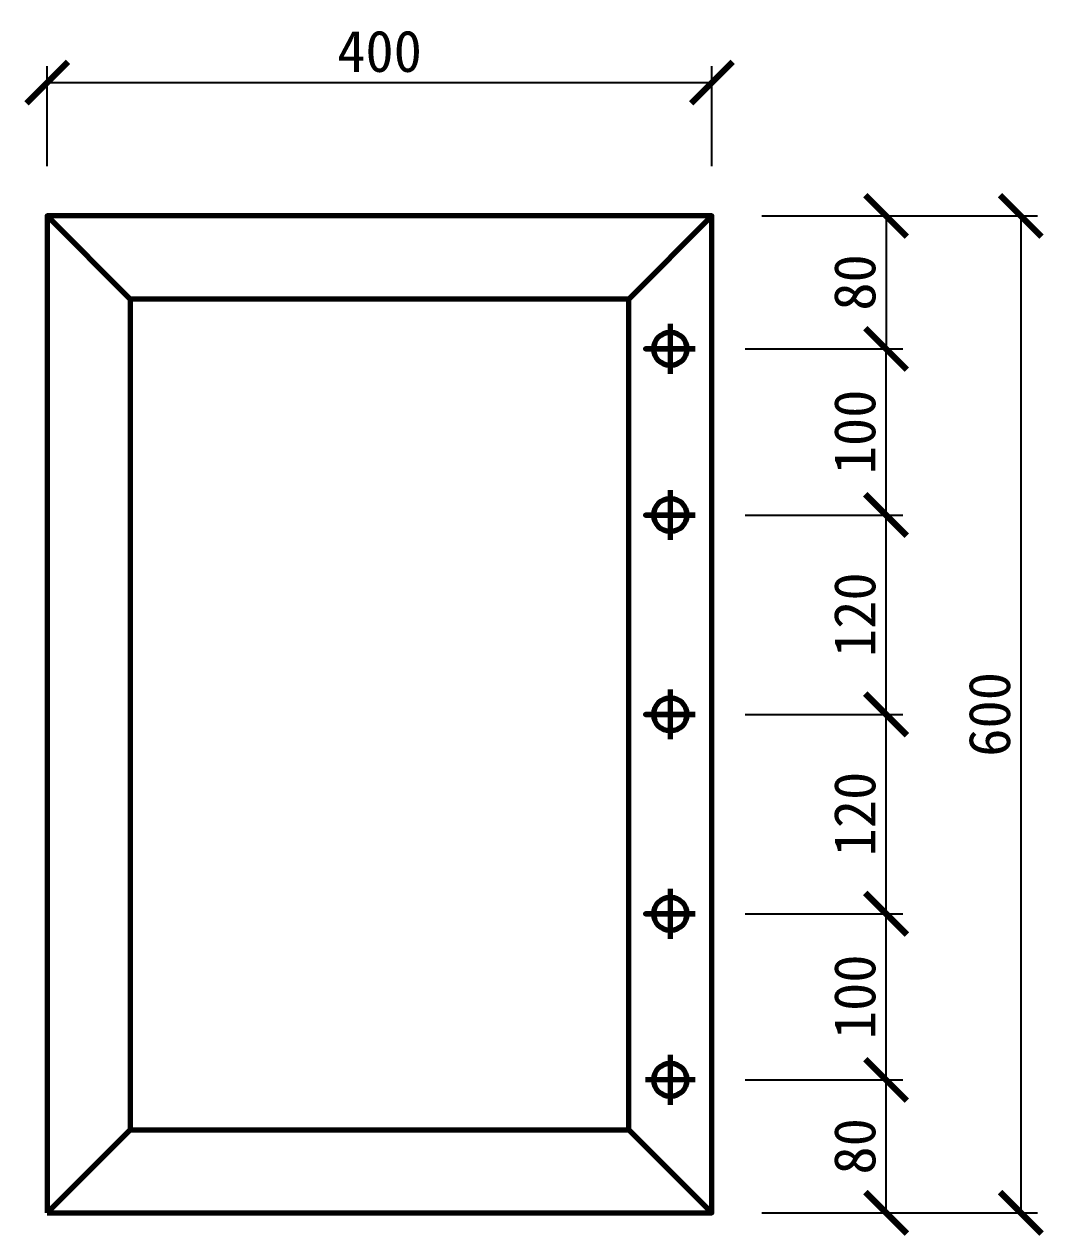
# Model space of a CAD drawing. Header units: millimetres. Extents: x -44117 to 256353, y -2095463 to 65325.
# Drawn here: x 1198 to 1811, y 680 to 1410 of the extents above; entities that cross this region are included whole.
import ezdxf

# ---------------------------------------------------------------- set-up
doc = ezdxf.new("R2010")
doc.units = ezdxf.units.MM
doc.header["$LTSCALE"] = 10
doc.layers.add('Layer1', color=7, linetype='Continuous', lineweight=70)
doc.dimstyles.new('ISO-25', dxfattribs={"dimtxt": 2.5, "dimasz": 2.5, "dimexe": 1, "dimexo": 1, "dimtad": 1, "dimtxsty": 'Standard', "dimblk": 'ARCHTICK', "dimcen": 2.5, "dimadec": 0, "dimazin": 0, "dimtfac": 1, "dimtmove": 0, "dimatfit": 3, "dimfxl": 0, "dimarcsym": 0})

# ---------------------------------------------------------------- blocks, each defined once
blk = doc.blocks.new('_ArchTick')
at = {"color": 0, "linetype": 'ByBlock', "const_width": 0.15}
blk.add_lwpolyline([(-0.5, -0.5), (0.5, 0.5)], dxfattribs=at)
blk = doc.blocks.new('*D2')
at = {"color": 0, "lineweight": -2}
for p, q in [((1211.49, 1324.2), (1211.49, 1384.46)), ((1611.49, 1324.2), (1611.49, 1384.46)), ((1211.49, 1374.46), (1611.49, 1374.46))]:
    blk.add_line(p, q, dxfattribs=at)
at = {"layer": 'Defpoints', "color": 0}
for p in [(1611.49, 1374.46), (1211.49, 1294.2), (1611.49, 1294.2)]:
    blk.add_point(p, dxfattribs=at)
at = {"color": 0, "lineweight": -2, "xscale": 25, "yscale": 25, "zscale": 25, "rotation": 180}
blk.add_blockref('_ArchTick', (1211.49, 1374.46), dxfattribs=at)
at = {"color": 0, "lineweight": -2, "xscale": 25, "yscale": 25, "zscale": 25}
blk.add_blockref('_ArchTick', (1611.49, 1374.46), dxfattribs=at)
at = {"color": 0, "insert": (1411.49, 1393.21), "char_height": 25, "attachment_point": 5}
blk.add_mtext('400', dxfattribs=at)
blk = doc.blocks.new('*D3')
at = {"color": 0, "lineweight": -2}
for p, q in [((1631.49, 774.2), (1726.34, 774.2)), ((1716.34, 694.2), (1716.34, 774.2)), ((1641.49, 694.2), (1726.34, 694.2))]:
    blk.add_line(p, q, dxfattribs=at)
at = {"layer": 'Defpoints', "color": 0}
for p in [(1601.49, 774.2), (1716.34, 774.2), (1611.49, 694.2)]:
    blk.add_point(p, dxfattribs=at)
at = {"color": 0, "lineweight": -2, "xscale": 25, "yscale": 25, "zscale": 25}
for p, rotation in [((1716.34, 774.2), 90), ((1716.34, 694.2), 270)]:
    blk.add_blockref('_ArchTick', p, dxfattribs=dict(at, rotation=rotation))
at = {"color": 0, "insert": (1697.59, 734.2), "char_height": 25, "attachment_point": 5, "rotation": 90}
blk.add_mtext('80', dxfattribs=at)
blk = doc.blocks.new('*D4')
at = {"color": 0, "lineweight": -2}
for p, q in [((1641.49, 1294.2), (1726.34, 1294.2)), ((1716.34, 1294.2), (1716.34, 1214.2)), ((1631.49, 1214.2), (1726.34, 1214.2))]:
    blk.add_line(p, q, dxfattribs=at)
at = {"layer": 'Defpoints', "color": 0}
for p in [(1611.49, 1294.2), (1601.49, 1214.2), (1716.34, 1214.2)]:
    blk.add_point(p, dxfattribs=at)
at = {"color": 0, "lineweight": -2, "xscale": 25, "yscale": 25, "zscale": 25}
for p, rotation in [((1716.34, 1294.2), 90), ((1716.34, 1214.2), 270)]:
    blk.add_blockref('_ArchTick', p, dxfattribs=dict(at, rotation=rotation))
at = {"color": 0, "insert": (1697.59, 1254.2), "char_height": 25, "attachment_point": 5, "rotation": 90}
blk.add_mtext('80', dxfattribs=at)
blk = doc.blocks.new('*D5')
at = {"color": 0, "lineweight": -2}
for p, q in [((1641.49, 1294.2), (1807.41, 1294.2)), ((1797.41, 1294.2), (1797.41, 694.2)), ((1641.49, 694.2), (1807.41, 694.2))]:
    blk.add_line(p, q, dxfattribs=at)
at = {"layer": 'Defpoints', "color": 0}
for p in [(1611.49, 1294.2), (1611.49, 694.2), (1797.41, 694.2)]:
    blk.add_point(p, dxfattribs=at)
at = {"color": 0, "lineweight": -2, "xscale": 25, "yscale": 25, "zscale": 25}
for p, rotation in [((1797.41, 1294.2), 90), ((1797.41, 694.2), 270)]:
    blk.add_blockref('_ArchTick', p, dxfattribs=dict(at, rotation=rotation))
at = {"color": 0, "insert": (1778.66, 994.2), "char_height": 25, "attachment_point": 5, "rotation": 90}
blk.add_mtext('600', dxfattribs=at)
blk = doc.blocks.new('*D6')
at = {"color": 0, "lineweight": -2}
for p, q in [((1631.49, 874.2), (1726.34, 874.2)), ((1716.34, 774.2), (1716.34, 874.2)), ((1631.49, 774.2), (1726.34, 774.2))]:
    blk.add_line(p, q, dxfattribs=at)
at = {"layer": 'Defpoints', "color": 0}
for p in [(1601.49, 874.2), (1716.34, 874.2), (1601.49, 774.2)]:
    blk.add_point(p, dxfattribs=at)
at = {"color": 0, "lineweight": -2, "xscale": 25, "yscale": 25, "zscale": 25}
for p, rotation in [((1716.34, 874.2), 90), ((1716.34, 774.2), 270)]:
    blk.add_blockref('_ArchTick', p, dxfattribs=dict(at, rotation=rotation))
at = {"color": 0, "insert": (1697.59, 824.2), "char_height": 25, "attachment_point": 5, "rotation": 90}
blk.add_mtext('100', dxfattribs=at)
blk = doc.blocks.new('*D7')
at = {"color": 0, "lineweight": -2}
for p, q in [((1631.49, 994.2), (1726.34, 994.2)), ((1716.34, 874.2), (1716.34, 994.2)), ((1631.49, 874.2), (1726.34, 874.2))]:
    blk.add_line(p, q, dxfattribs=at)
at = {"layer": 'Defpoints', "color": 0}
for p in [(1601.49, 994.2), (1716.34, 994.2), (1601.49, 874.2)]:
    blk.add_point(p, dxfattribs=at)
at = {"color": 0, "lineweight": -2, "xscale": 25, "yscale": 25, "zscale": 25}
for p, rotation in [((1716.34, 994.2), 90), ((1716.34, 874.2), 270)]:
    blk.add_blockref('_ArchTick', p, dxfattribs=dict(at, rotation=rotation))
at = {"color": 0, "insert": (1697.59, 934.2), "char_height": 25, "attachment_point": 5, "rotation": 90}
blk.add_mtext('120', dxfattribs=at)
blk = doc.blocks.new('*D8')
at = {"color": 0, "lineweight": -2}
for p, q in [((1631.49, 1114.2), (1726.34, 1114.2)), ((1716.34, 994.2), (1716.34, 1114.2)), ((1631.49, 994.2), (1726.34, 994.2))]:
    blk.add_line(p, q, dxfattribs=at)
at = {"layer": 'Defpoints', "color": 0}
for p in [(1601.49, 1114.2), (1716.34, 1114.2), (1601.49, 994.2)]:
    blk.add_point(p, dxfattribs=at)
at = {"color": 0, "lineweight": -2, "xscale": 25, "yscale": 25, "zscale": 25}
for p, rotation in [((1716.34, 1114.2), 90), ((1716.34, 994.2), 270)]:
    blk.add_blockref('_ArchTick', p, dxfattribs=dict(at, rotation=rotation))
at = {"color": 0, "insert": (1697.59, 1054.2), "char_height": 25, "attachment_point": 5, "rotation": 90}
blk.add_mtext('120', dxfattribs=at)
blk = doc.blocks.new('*D9')
at = {"color": 0, "lineweight": -2}
for p, q in [((1631.49, 1214.2), (1726.34, 1214.2)), ((1716.34, 1114.2), (1716.34, 1214.2)), ((1631.49, 1114.2), (1726.34, 1114.2))]:
    blk.add_line(p, q, dxfattribs=at)
at = {"layer": 'Defpoints', "color": 0}
for p in [(1601.49, 1214.2), (1716.34, 1214.2), (1601.49, 1114.2)]:
    blk.add_point(p, dxfattribs=at)
at = {"color": 0, "lineweight": -2, "xscale": 25, "yscale": 25, "zscale": 25}
for p, rotation in [((1716.34, 1214.2), 90), ((1716.34, 1114.2), 270)]:
    blk.add_blockref('_ArchTick', p, dxfattribs=dict(at, rotation=rotation))
at = {"color": 0, "insert": (1697.59, 1164.2), "char_height": 25, "attachment_point": 5, "rotation": 90}
blk.add_mtext('100', dxfattribs=at)

msp = doc.modelspace()

# ---------------------------------------------------------------- linework, layer by layer
at = {"layer": 'Layer1'}
for p, q in [((1261.49357, 1244.19906), (1211.49357, 1294.19906)), ((1561.49357, 1244.19906), (1611.49357, 1294.19906)), ((1586.49357, 1229.19906), (1586.49357, 1199.19906)), ((1586.49357, 1129.19906), (1586.49357, 1099.19906)), ((1586.49357, 1009.19906), (1586.49357, 979.19906)), ((1586.49357, 889.19906), (1586.49357, 859.19906)), ((1586.49357, 789.19906), (1586.49357, 759.19906)), ((1601.49357, 774.19906), (1571.49357, 774.19906)), ((1261.49357, 744.19906), (1211.49357, 694.19906)), ((1611.49357, 694.19906), (1561.49357, 744.19906))]:
    msp.add_line(p, q, dxfattribs=at)
for points in [[(1211.49357, 694.19906), (1611.49357, 694.19906), (1611.49357, 1294.19906), (1211.49357, 1294.19906)], [(1261.49357, 744.19906), (1561.49357, 744.19906), (1561.49357, 1244.19906), (1261.49357, 1244.19906)], [(1601.49357, 1214.19906), (1571.49357, 1214.19906)], [(1601.49357, 1114.19906), (1571.49357, 1114.19906)], [(1601.49357, 994.19906), (1571.49357, 994.19906)], [(1601.49357, 874.19906), (1571.49357, 874.19906)]]:
    msp.add_lwpolyline(points, close=True, dxfattribs=at)
for centre in [(1586.49357, 1214.19906), (1586.49357, 1114.19906), (1586.49357, 994.19906), (1586.49357, 874.19906), (1586.49357, 774.19906)]:
    msp.add_circle(centre, 10, dxfattribs=at)

# ---------------------------------------------------------------- dimensions: what is measured, and where the dimension line sits
dim = msp.add_linear_dim(base=(1611.49357, 1374.45886), p1=(1211.49357, 1294.19906), p2=(1611.49357, 1294.19906), dimstyle='ISO-25', override={"dimscale": 10, "dimexo": 3})
dim.commit()
dim.dimension.update_dxf_attribs({"geometry": '*D2', "text_midpoint": (1411.49357, 1393.20886)})
for base, p1, p2, override, picture, middle in [((1716.33888, 1214.19906), (1611.49357, 1294.19906), (1601.49357, 1214.19906), {"dimscale": 10, "dimexo": 3}, '*D4', (1697.58888, 1254.19906)), ((1797.41356, 694.19906), (1611.49357, 1294.19906), (1611.49357, 694.19906), {"dimscale": 10, "dimexo": 3}, '*D5', (1778.66356, 994.19906)), ((1716.33888, 1214.19906), (1601.49357, 1114.19906), (1601.49357, 1214.19906), {"dimscale": 10, "dimexo": 3, "dimtmove": 1}, '*D9', (1697.58888, 1164.19906)), ((1716.33888, 1114.19906), (1601.49357, 994.19906), (1601.49357, 1114.19906), {"dimscale": 10, "dimexo": 3, "dimtmove": 1}, '*D8', (1697.58888, 1054.19906)), ((1716.33888, 994.19906), (1601.49357, 874.19906), (1601.49357, 994.19906), {"dimscale": 10, "dimexo": 3, "dimtmove": 1}, '*D7', (1697.58888, 934.19906)), ((1716.33888, 874.19906), (1601.49357, 774.19906), (1601.49357, 874.19906), {"dimscale": 10, "dimexo": 3}, '*D6', (1697.58888, 824.19906)), ((1716.33888, 774.19906), (1611.49357, 694.19906), (1601.49357, 774.19906), {"dimscale": 10, "dimexo": 3}, '*D3', (1697.58888, 734.19906))]:
    dim = msp.add_linear_dim(base=base, p1=p1, p2=p2, angle=90, dimstyle='ISO-25', override=override)
    dim.commit()
    dim.dimension.update_dxf_attribs({"geometry": picture, "text_midpoint": middle})

doc.saveas('drawing.dxf')
